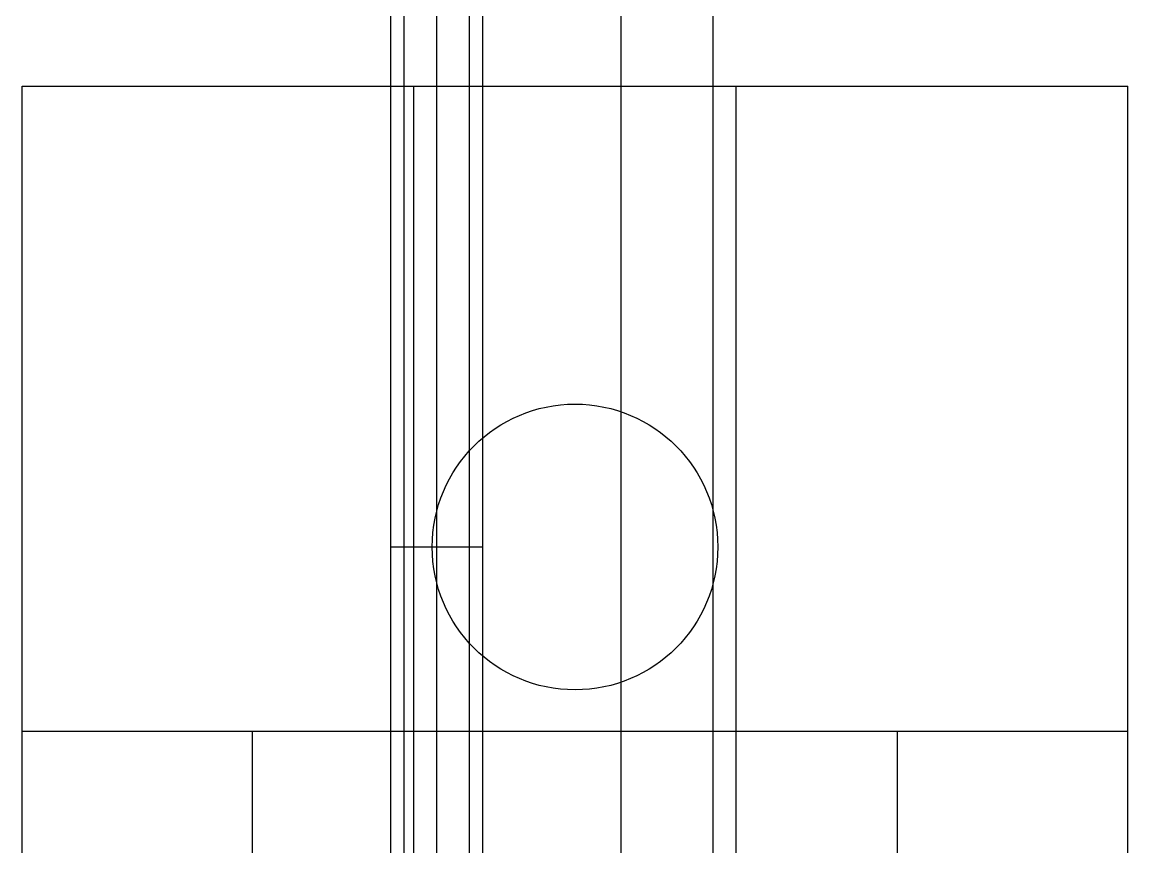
# Model space of a CAD drawing. Extents: x -1 to 30, y -20 to 119.
# Drawn here: x 0 to 24, y 44.49 to 62.39 of the extents above; entities that cross this region are included whole.
import ezdxf

# ---------------------------------------------------------------- set-up
doc = ezdxf.new("R2010")
doc.units = 0
doc.layers.get('0').update_dxf_attribs({"linetype": 'continuous'})

# ---------------------------------------------------------------- blocks, each defined once
blk = doc.blocks.new('CYLINDER002')
at = {"color": 0}
for p, q in [((13, -1), (13, 119)), ((15, -1), (15, 119))]:
    blk.add_line(p, q, dxfattribs=at)
blk = doc.blocks.new('UNION')
at = {"color": 0}
for p, q in [((13, 44), (13, 119)), ((15, 44), (15, 119))]:
    blk.add_line(p, q, dxfattribs=at)
blk = doc.blocks.new('CUBE004')
at = {"color": 0}
for p, q in [((0, -20), (0, 61)), ((0, 61), (24, 61)), ((24, -20), (24, 61))]:
    blk.add_line(p, q, dxfattribs=at)
blk = doc.blocks.new('CUBE005')
at = {"color": 0}
for p, q in [((8.5, -20), (8.5, 61)), ((8.5, 61), (15.5, 61)), ((15.5, -20), (15.5, 61))]:
    blk.add_line(p, q, dxfattribs=at)
blk = doc.blocks.new('UNION001')
at = {"color": 0}
for p, q in [((0, -20), (0, 61)), ((0, 61), (24, 61)), ((24, -20), (24, 61))]:
    blk.add_line(p, q, dxfattribs=at)
blk = doc.blocks.new('CYLINDER008')
at = {"color": 0}
blk.add_circle((12, 51), 3.1, dxfattribs=at)
blk = doc.blocks.new('DIFFERENCE001')
at = {"color": 0}
for p, q in [((0, -20), (0, 61)), ((0, 61), (24, 61)), ((24, -20), (24, 61))]:
    blk.add_line(p, q, dxfattribs=at)
blk.add_circle((12, 51), 3.1, dxfattribs=at)
blk = doc.blocks.new('UNION002')
at = {"color": 0}
blk.add_circle((12, 51), 3.1, dxfattribs=at)
blk = doc.blocks.new('UNION003')
at = {"color": 0}
for p, q in [((0, 41), (0, 61)), ((0, 61), (24, 61)), ((24, -20), (24, 61))]:
    blk.add_line(p, q, dxfattribs=at)
blk.add_circle((12, 51), 3.1, dxfattribs=at)
blk = doc.blocks.new('CUBE006')
at = {"color": 0}
for p, q in [((0, 0), (0, 47)), ((0, 47), (19, 47)), ((19, 0), (19, 47)), ((0, 0), (19, 0))]:
    blk.add_line(p, q, dxfattribs=at)
blk = doc.blocks.new('CUBE007')
at = {"color": 0}
for p, q in [((0, 42), (0, 47)), ((0, 47), (19, 47)), ((19, 42), (19, 47)), ((0, 42), (19, 42))]:
    blk.add_line(p, q, dxfattribs=at)
blk = doc.blocks.new('UNION004')
at = {"color": 0}
for p, q in [((0, 0), (0, 47)), ((0, 47), (19, 47)), ((19, 0), (19, 47)), ((0, 0), (19, 0))]:
    blk.add_line(p, q, dxfattribs=at)
blk = doc.blocks.new('PRISM')
at = {"color": 0}
for p, q in [((8, -1), (8, 119)), ((8.293, -1), (8.293, 119)), ((9, -1), (9, 119)), ((9.707, -1), (9.707, 119)), ((10, -1), (10, 119))]:
    blk.add_line(p, q, dxfattribs=at)
blk = doc.blocks.new('CUBE010')
at = {"color": 0}
for p, q in [((8, 41), (8, 51)), ((8, 51), (10, 51)), ((10, 41), (10, 51)), ((8, 41), (10, 41))]:
    blk.add_line(p, q, dxfattribs=at)
blk = doc.blocks.new('PRISM001')
at = {"color": 0}
for p, q in [((8, -1), (8, 119)), ((8.293, -1), (8.293, 119)), ((9, -1), (9, 119)), ((9.707, -1), (9.707, 119)), ((10, -1), (10, 119))]:
    blk.add_line(p, q, dxfattribs=at)
blk = doc.blocks.new('DIFFERENCE002')
at = {"color": 0}
for p, q in [((5, 0), (5, 47)), ((5, 47), (24, 47)), ((13, 47), (13.293, 47)), ((24, 0), (24, 47)), ((17, 28), (11, 28)), ((11, 13), (11, 28)), ((17, 13), (17, 28)), ((17, 13), (11, 13)), ((5, 0), (24, 0))]:
    blk.add_line(p, q, dxfattribs=at)
blk = doc.blocks.new('UNION005')
at = {"color": 0}
for p, q in [((8, 51), (8, 119)), ((8, 51), (8, 119)), ((8.293, 28), (8.293, 119)), ((9, 28), (9, 119)), ((9.707, 28), (9.707, 119)), ((10, 51), (10, 119)), ((10, 51), (10, 119)), ((8, 41), (8, 51)), ((10, 41), (10, 51))]:
    blk.add_line(p, q, dxfattribs=at)
blk = doc.blocks.new('GROUP')
at = {"color": 0}
for p, q in [((0, 41), (0, 61)), ((0, 61), (24, 61)), ((24, -20), (24, 61)), ((5, 0), (5, 47)), ((5, 47), (24, 47)), ((13, 47), (13.293, 47)), ((24, 0), (24, 47))]:
    blk.add_line(p, q, dxfattribs=at)
blk.add_circle((12, 51), 3.1, dxfattribs=at)

msp = doc.modelspace()

# ---------------------------------------------------------------- block references
for name in ['UNION', 'UNION005', 'PRISM', 'PRISM001', 'CYLINDER002', 'CUBE004', 'UNION001', 'DIFFERENCE001', 'UNION003', 'GROUP', 'CUBE005', 'CYLINDER008', 'UNION002', 'CUBE010', 'CUBE006', 'CUBE007', 'UNION004', 'DIFFERENCE002']:
    msp.add_blockref(name, (0, 0))

doc.saveas('drawing.dxf')
